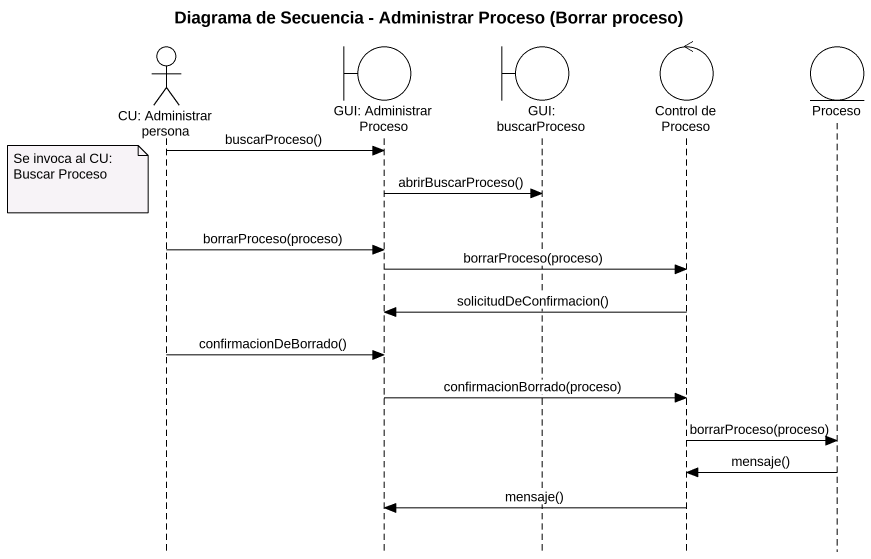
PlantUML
@startuml
title Diagrama de Secuencia - Administrar Proceso (Borrar proceso)
hide footbox
actor "CU: Administrar persona" as CU_Administrar_persona
boundary "GUI: Administrar Proceso" as GUI_Administrar_Proceso
boundary "GUI: buscarProceso" as GUI_buscarProceso
control "Control de Proceso" as Control_de_Proceso
entity Proceso

CU_Administrar_persona -> GUI_Administrar_Proceso : buscarProceso()
note left of CU_Administrar_persona : Se invoca al CU: Buscar Proceso
GUI_Administrar_Proceso -> GUI_buscarProceso : abrirBuscarProceso()
CU_Administrar_persona -> GUI_Administrar_Proceso : borrarProceso(proceso)
GUI_Administrar_Proceso -> Control_de_Proceso : borrarProceso(proceso)
Control_de_Proceso -> GUI_Administrar_Proceso : solicitudDeConfirmacion()
CU_Administrar_persona -> GUI_Administrar_Proceso : confirmacionDeBorrado()
GUI_Administrar_Proceso -> Control_de_Proceso : confirmacionBorrado(proceso)
Control_de_Proceso -> Proceso : borrarProceso(proceso)
Proceso -> Control_de_Proceso : mensaje()
Control_de_Proceso -> GUI_Administrar_Proceso : mensaje()
@enduml
